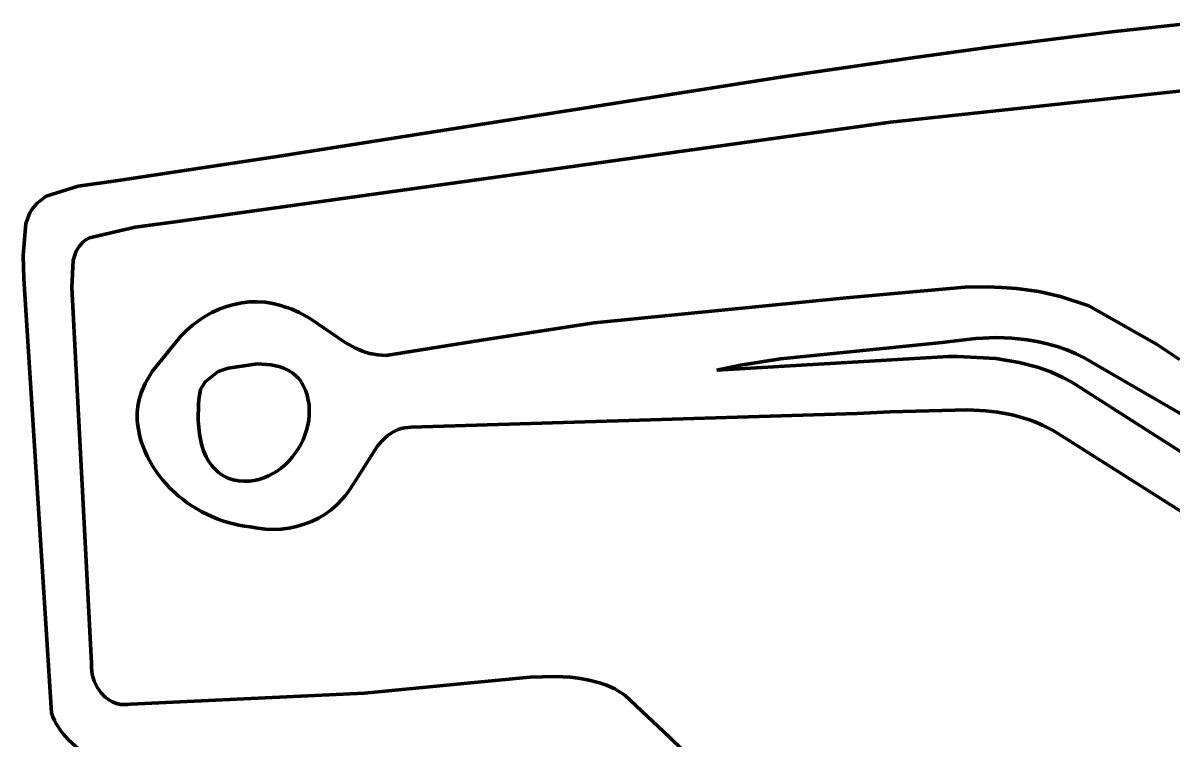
# Model space of a CAD drawing. Header units: millimetres. Extents: x 0 to 14, y 0 to 17.6.
# Drawn here: x 9.2 to 11.074, y 14.136 to 15.305 of the extents above; entities that cross this region are included whole.
import ezdxf

# ---------------------------------------------------------------- set-up
doc = ezdxf.new("R2010")
doc.units = ezdxf.units.MM
doc.layers.add('color#010506ff', color=7, linetype='CONTINUOUS', lineweight=100)
doc.layers.add('color#ffffffff', color=7, linetype='CONTINUOUS', lineweight=100)

msp = doc.modelspace()

# ---------------------------------------------------------------- linework, layer by layer
at = {"layer": 'color#010506ff'}
for p, q in [((10.9731, 15.2903), (11.0381, 15.2978)), ((11.0381, 15.2978), (11.1032, 15.3049)), ((10.7782, 15.2659), (10.9081, 15.2825)), ((10.9081, 15.2825), (10.9731, 15.2903)), ((10.6486, 15.2482), (10.7782, 15.2659)), ((10.4543, 15.2199), (10.6486, 15.2482)), ((9.6137, 15.0875), (10.4543, 15.2199)), ((11.4433, 15.2329), (10.6126, 15.1433)), ((10.6126, 15.1433), (9.4441, 14.9808)), ((9.3548, 15.0487), (9.6137, 15.0875)), ((9.2379, 15.0229), (9.29, 15.0395)), ((9.29, 15.0395), (9.3548, 15.0487)), ((9.2227, 15.0113), (9.2379, 15.0229)), ((9.2044, 14.9783), (9.2112, 14.9957)), ((9.2112, 14.9957), (9.2146, 15.0014)), ((9.2146, 15.0014), (9.2227, 15.0113)), ((9.2, 14.9264), (9.2044, 14.9783)), ((9.4441, 14.9808), (9.3824, 14.9723)), ((9.3824, 14.9723), (9.3082, 14.9553)), ((9.2913, 14.9412), (9.2865, 14.9333)), ((9.2974, 14.948), (9.2913, 14.9412)), ((9.3024, 14.9519), (9.2974, 14.948)), ((9.3082, 14.9553), (9.3024, 14.9519)), ((9.2014, 14.8891), (9.2, 14.9264)), ((9.2865, 14.9333), (9.2814, 14.9186)), ((9.2814, 14.9186), (9.2797, 14.8745)), ((9.2464, 14.1817), (9.2014, 14.8891)), ((9.2797, 14.8745), (9.3114, 14.2624)), ((10.5525, 14.8584), (10.7336, 14.8747)), ((10.7336, 14.8747), (10.7699, 14.8751)), ((10.7699, 14.8751), (10.794, 14.8743)), ((10.794, 14.8743), (10.818, 14.8725)), ((10.818, 14.8725), (10.842, 14.8695)), ((10.842, 14.8695), (10.854, 14.8675)), ((10.854, 14.8675), (10.8659, 14.8653)), ((10.8659, 14.8653), (10.8778, 14.8626)), ((9.5313, 14.8433), (9.5436, 14.8468)), ((9.5436, 14.8468), (9.5561, 14.8493)), ((9.5561, 14.8493), (9.5687, 14.8507)), ((9.5687, 14.8507), (9.5815, 14.8511)), ((9.5815, 14.8511), (9.5942, 14.8503)), ((9.5942, 14.8503), (9.607, 14.8482)), ((9.607, 14.8482), (9.6133, 14.8468)), ((9.6133, 14.8468), (9.6196, 14.845)), ((9.6196, 14.845), (9.6258, 14.8429)), ((10.1302, 14.8168), (10.5405, 14.8573)), ((10.5405, 14.8573), (10.5525, 14.8584)), ((10.8778, 14.8626), (10.8896, 14.8596)), ((10.8896, 14.8596), (10.9356, 14.8446)), ((10.9356, 14.8446), (11.0457, 14.7818)), ((9.4856, 14.8201), (9.4963, 14.8272)), ((9.4963, 14.8272), (9.5076, 14.8334)), ((9.5076, 14.8334), (9.5193, 14.8388)), ((9.5193, 14.8388), (9.5313, 14.8433)), ((9.6258, 14.8429), (9.632, 14.841)), ((9.632, 14.841), (9.638, 14.8388)), ((9.638, 14.8388), (9.6496, 14.8337)), ((9.6496, 14.8337), (9.6663, 14.8244)), ((9.4657, 14.8038), (9.4753, 14.8123)), ((9.4753, 14.8123), (9.4856, 14.8201)), ((9.6663, 14.8244), (9.7248, 14.7847)), ((9.9467, 14.7884), (10.1302, 14.8168)), ((9.4101, 14.7377), (9.4567, 14.7946)), ((9.4567, 14.7946), (9.4657, 14.8038)), ((9.7909, 14.7638), (9.9467, 14.7884)), ((10.7515, 14.7915), (10.7099, 14.7865)), ((10.7851, 14.7928), (10.7515, 14.7915)), ((10.8103, 14.7919), (10.7851, 14.7928)), ((10.8352, 14.7892), (10.8103, 14.7919)), ((10.8517, 14.7864), (10.8352, 14.7892)), ((9.7248, 14.7847), (9.7414, 14.7756)), ((9.7414, 14.7756), (9.753, 14.7707)), ((9.753, 14.7707), (9.7589, 14.7687)), ((10.6969, 14.7847), (10.4333, 14.7583)), ((10.7099, 14.7865), (10.6969, 14.7847)), ((10.8679, 14.7828), (10.8517, 14.7864)), ((10.8839, 14.7782), (10.8679, 14.7828)), ((10.8997, 14.7727), (10.8839, 14.7782)), ((10.9151, 14.7662), (10.8997, 14.7727)), ((11.0457, 14.7818), (11.0831, 14.7573)), ((9.7589, 14.7687), (9.765, 14.767)), ((9.765, 14.767), (9.7712, 14.7656)), ((9.7712, 14.7656), (9.7776, 14.7646)), ((9.7776, 14.7646), (9.7841, 14.764)), ((9.7841, 14.764), (9.7909, 14.7638)), ((10.3296, 14.7396), (10.7071, 14.7618)), ((10.4333, 14.7583), (10.3682, 14.7479)), ((10.7071, 14.7618), (10.7224, 14.762)), ((10.7224, 14.762), (10.7841, 14.7586)), ((10.7841, 14.7586), (10.8221, 14.7524)), ((10.8221, 14.7524), (10.8518, 14.7445)), ((10.9302, 14.7586), (10.9151, 14.7662)), ((10.9448, 14.75), (10.9302, 14.7586)), ((9.3989, 14.7181), (9.4101, 14.7377)), ((9.5178, 14.7373), (9.4965, 14.7206)), ((9.5341, 14.7432), (9.5178, 14.7373)), ((9.5817, 14.7499), (9.5341, 14.7432)), ((9.6038, 14.7486), (9.5817, 14.7499)), ((9.6165, 14.7459), (9.6038, 14.7486)), ((9.6245, 14.7431), (9.6165, 14.7459)), ((9.6322, 14.7394), (9.6245, 14.7431)), ((9.6394, 14.7348), (9.6322, 14.7394)), ((9.646, 14.7291), (9.6394, 14.7348)), ((10.3682, 14.7479), (10.3296, 14.7396)), ((10.8518, 14.7445), (10.8735, 14.7368)), ((10.8735, 14.7368), (10.8945, 14.7273)), ((11.52, 14.4162), (10.9448, 14.75)), ((9.3924, 14.7027), (9.3989, 14.7181)), ((9.4965, 14.7206), (9.4892, 14.708)), ((9.6491, 14.7259), (9.646, 14.7291)), ((9.6521, 14.7224), (9.6491, 14.7259)), ((9.6564, 14.7149), (9.6521, 14.7224)), ((9.6598, 14.7071), (9.6564, 14.7149)), ((10.8945, 14.7273), (10.9081, 14.7199)), ((10.9081, 14.7199), (10.9213, 14.7117)), ((9.3892, 14.6921), (9.3924, 14.7027)), ((9.4866, 14.6957), (9.4856, 14.6854)), ((9.4892, 14.708), (9.4866, 14.6957)), ((9.6625, 14.6992), (9.6598, 14.7071)), ((9.6645, 14.6911), (9.6625, 14.6992)), ((10.9213, 14.7117), (11.353, 14.4355)), ((9.3858, 14.67), (9.387, 14.6812)), ((9.387, 14.6812), (9.3892, 14.6921)), ((9.4856, 14.6854), (9.4851, 14.6579)), ((9.6657, 14.683), (9.6645, 14.6911)), ((9.6662, 14.6747), (9.6657, 14.683)), ((9.3857, 14.6643), (9.3858, 14.67)), ((9.3859, 14.6585), (9.3857, 14.6643)), ((9.3864, 14.6527), (9.3859, 14.6585)), ((9.4851, 14.6579), (9.4872, 14.6354)), ((9.6638, 14.6501), (9.6652, 14.6583)), ((9.6652, 14.6583), (9.666, 14.6665)), ((9.666, 14.6665), (9.6662, 14.6747)), ((10.5585, 14.669), (9.832, 14.6469)), ((10.6123, 14.672), (10.5585, 14.669)), ((10.7385, 14.6749), (10.6123, 14.672)), ((10.7675, 14.6733), (10.7385, 14.6749)), ((10.7867, 14.6711), (10.7675, 14.6733)), ((10.8056, 14.6678), (10.7867, 14.6711)), ((10.815, 14.6658), (10.8056, 14.6678)), ((10.8242, 14.6634), (10.815, 14.6658)), ((10.8334, 14.6607), (10.8242, 14.6634)), ((10.8425, 14.6576), (10.8334, 14.6607)), ((10.8515, 14.6541), (10.8425, 14.6576)), ((9.3878, 14.6434), (9.3864, 14.6527)), ((9.3897, 14.6344), (9.3878, 14.6434)), ((9.6591, 14.6341), (9.6617, 14.642)), ((9.6617, 14.642), (9.6638, 14.6501)), ((9.8021, 14.6387), (9.798, 14.6361)), ((9.8065, 14.6409), (9.8021, 14.6387)), ((9.8111, 14.6429), (9.8065, 14.6409)), ((9.816, 14.6445), (9.8111, 14.6429)), ((9.821, 14.6457), (9.816, 14.6445)), ((9.8264, 14.6465), (9.821, 14.6457)), ((9.832, 14.6469), (9.8264, 14.6465)), ((10.8604, 14.6502), (10.8515, 14.6541)), ((10.8691, 14.646), (10.8604, 14.6502)), ((10.8778, 14.6412), (10.8691, 14.646)), ((10.8863, 14.6361), (10.8778, 14.6412)), ((9.3921, 14.6254), (9.3897, 14.6344)), ((9.395, 14.6167), (9.3921, 14.6254)), ((9.4872, 14.6354), (9.4907, 14.619)), ((9.6523, 14.6188), (9.656, 14.6263)), ((9.656, 14.6263), (9.6591, 14.6341)), ((9.7831, 14.6232), (9.7765, 14.6154)), ((9.7902, 14.6301), (9.7831, 14.6232)), ((9.794, 14.6332), (9.7902, 14.6301)), ((9.798, 14.6361), (9.794, 14.6332)), ((11.4214, 14.2967), (10.8863, 14.6361)), ((9.3983, 14.6082), (9.395, 14.6167)), ((9.4021, 14.5998), (9.3983, 14.6082)), ((9.4907, 14.619), (9.4941, 14.6085)), ((9.4941, 14.6085), (9.4984, 14.5986)), ((9.6383, 14.5979), (9.6434, 14.6045)), ((9.6434, 14.6045), (9.6481, 14.6115)), ((9.6481, 14.6115), (9.6523, 14.6188)), ((9.7765, 14.6154), (9.746, 14.5663)), ((9.4063, 14.5917), (9.4021, 14.5998)), ((9.4109, 14.5838), (9.4063, 14.5917)), ((9.4158, 14.5761), (9.4109, 14.5838)), ((9.4984, 14.5986), (9.5009, 14.5939)), ((9.5009, 14.5939), (9.5037, 14.5894)), ((9.5037, 14.5894), (9.5068, 14.5851)), ((9.5068, 14.5851), (9.5101, 14.5811)), ((9.6205, 14.5804), (9.6268, 14.5858)), ((9.6268, 14.5858), (9.6327, 14.5916)), ((9.6327, 14.5916), (9.6383, 14.5979)), ((9.4212, 14.5686), (9.4158, 14.5761)), ((9.4269, 14.5614), (9.4212, 14.5686)), ((9.5101, 14.5811), (9.5138, 14.5773)), ((9.5138, 14.5773), (9.5177, 14.5738)), ((9.5177, 14.5738), (9.522, 14.5705)), ((9.522, 14.5705), (9.5266, 14.5676)), ((9.5266, 14.5676), (9.5315, 14.565)), ((9.5315, 14.565), (9.5368, 14.5628)), ((9.5842, 14.5618), (9.592, 14.5643)), ((9.592, 14.5643), (9.5996, 14.5674)), ((9.5996, 14.5674), (9.6068, 14.5712)), ((9.6068, 14.5712), (9.6138, 14.5755)), ((9.6138, 14.5755), (9.6205, 14.5804)), ((9.746, 14.5663), (9.732, 14.5456)), ((9.4329, 14.5545), (9.4269, 14.5614)), ((9.4392, 14.5478), (9.4329, 14.5545)), ((9.4459, 14.5414), (9.4392, 14.5478)), ((9.5368, 14.5628), (9.5424, 14.5609)), ((9.5424, 14.5609), (9.5511, 14.5594)), ((9.5511, 14.5594), (9.5596, 14.5588)), ((9.5596, 14.5588), (9.568, 14.5591)), ((9.568, 14.5591), (9.5762, 14.5601)), ((9.5762, 14.5601), (9.5842, 14.5618)), ((9.732, 14.5456), (9.7284, 14.5402)), ((9.4528, 14.5353), (9.4459, 14.5414)), ((9.46, 14.5294), (9.4528, 14.5353)), ((9.4674, 14.5239), (9.46, 14.5294)), ((9.7204, 14.53), (9.7116, 14.5208)), ((9.7245, 14.535), (9.7204, 14.53)), ((9.7284, 14.5402), (9.7245, 14.535)), ((9.4751, 14.5187), (9.4674, 14.5239)), ((9.4829, 14.5138), (9.4751, 14.5187)), ((9.491, 14.5092), (9.4829, 14.5138)), ((9.4993, 14.505), (9.491, 14.5092)), ((9.702, 14.5125), (9.6918, 14.5051)), ((9.7116, 14.5208), (9.702, 14.5125)), ((9.5077, 14.5012), (9.4993, 14.505)), ((9.5163, 14.4977), (9.5077, 14.5012)), ((9.5249, 14.4945), (9.5163, 14.4977)), ((9.5338, 14.4918), (9.5249, 14.4945)), ((9.5427, 14.4894), (9.5338, 14.4918)), ((9.5516, 14.4875), (9.5427, 14.4894)), ((9.6577, 14.4887), (9.6456, 14.4851)), ((9.6696, 14.4932), (9.6577, 14.4887)), ((9.6809, 14.4987), (9.6696, 14.4932)), ((9.6918, 14.5051), (9.6809, 14.4987)), ((9.5607, 14.4859), (9.5516, 14.4875)), ((9.5698, 14.4848), (9.5607, 14.4859)), ((9.5823, 14.4823), (9.5698, 14.4848)), ((9.595, 14.4808), (9.5823, 14.4823)), ((9.6078, 14.4804), (9.595, 14.4808)), ((9.6205, 14.481), (9.6078, 14.4804)), ((9.6331, 14.4826), (9.6205, 14.481)), ((9.6456, 14.4851), (9.6331, 14.4826)), ((9.3114, 14.2624), (9.3114, 14.255)), ((9.3114, 14.255), (9.3128, 14.2441)), ((9.3128, 14.2441), (9.3159, 14.2335)), ((9.3159, 14.2335), (9.3205, 14.2236)), ((9.7562, 14.2139), (9.901, 14.2279)), ((9.901, 14.2279), (10.0252, 14.24)), ((10.0252, 14.24), (10.0666, 14.2411)), ((10.0666, 14.2411), (10.0913, 14.2396)), ((10.0913, 14.2396), (10.1077, 14.2375)), ((10.1077, 14.2375), (10.1241, 14.2344)), ((10.1241, 14.2344), (10.1403, 14.2302)), ((10.1403, 14.2302), (10.1499, 14.227)), ((10.1499, 14.227), (10.1635, 14.2208)), ((9.3205, 14.2236), (9.3265, 14.2147)), ((9.3265, 14.2147), (9.3339, 14.2071)), ((9.3748, 14.1959), (9.7562, 14.2139)), ((10.1635, 14.2208), (10.1802, 14.2104)), ((10.1802, 14.2104), (10.2526, 14.142)), ((9.3339, 14.2071), (9.3395, 14.2029)), ((9.3395, 14.2029), (9.3457, 14.1996)), ((9.3457, 14.1996), (9.3523, 14.1971)), ((9.3523, 14.1971), (9.3594, 14.1956)), ((9.3594, 14.1956), (9.3669, 14.1951)), ((9.3669, 14.1951), (9.3708, 14.1954)), ((9.3708, 14.1954), (9.3748, 14.1959)), ((9.2485, 14.1754), (9.2464, 14.1817)), ((9.2511, 14.1694), (9.2485, 14.1754)), ((9.2541, 14.1637), (9.2511, 14.1694)), ((9.2575, 14.1582), (9.2541, 14.1637)), ((9.2612, 14.1529), (9.2575, 14.1582)), ((9.2653, 14.1477), (9.2612, 14.1529)), ((9.2741, 14.1379), (9.2653, 14.1477)), ((9.3193, 14.0969), (9.2741, 14.1379)), ((10.2526, 14.142), (10.2744, 14.1208))]:
    msp.add_line(p, q, dxfattribs=at)
at = {"layer": 'color#ffffffff'}
for p, q in [((11.0381, 15.2978), (10.9731, 15.2903)), ((11.1032, 15.3049), (11.0381, 15.2978)), ((10.9081, 15.2825), (10.7782, 15.2659)), ((10.9731, 15.2903), (10.9081, 15.2825)), ((10.7782, 15.2659), (10.6486, 15.2482)), ((10.6486, 15.2482), (10.4543, 15.2199)), ((10.4543, 15.2199), (9.6137, 15.0875)), ((10.6126, 15.1433), (11.4433, 15.2329)), ((9.4441, 14.9808), (10.6126, 15.1433)), ((9.6137, 15.0875), (9.3548, 15.0487)), ((9.29, 15.0395), (9.2379, 15.0229)), ((9.3548, 15.0487), (9.29, 15.0395)), ((9.2379, 15.0229), (9.2227, 15.0113)), ((9.2112, 14.9957), (9.2044, 14.9783)), ((9.2146, 15.0014), (9.2112, 14.9957)), ((9.2227, 15.0113), (9.2146, 15.0014)), ((9.2044, 14.9783), (9.2, 14.9264)), ((9.3824, 14.9723), (9.4441, 14.9808)), ((9.3082, 14.9553), (9.3824, 14.9723)), ((9.2865, 14.9333), (9.2913, 14.9412)), ((9.2913, 14.9412), (9.2974, 14.948)), ((9.2974, 14.948), (9.3024, 14.9519)), ((9.3024, 14.9519), (9.3082, 14.9553)), ((9.2, 14.9264), (9.2014, 14.8891)), ((9.2814, 14.9186), (9.2865, 14.9333)), ((9.2797, 14.8745), (9.2814, 14.9186)), ((9.2014, 14.8891), (9.2464, 14.1817)), ((9.3114, 14.2624), (9.2797, 14.8745)), ((10.7336, 14.8747), (10.5525, 14.8584)), ((10.7699, 14.8751), (10.7336, 14.8747)), ((10.794, 14.8743), (10.7699, 14.8751)), ((10.818, 14.8725), (10.794, 14.8743)), ((10.842, 14.8695), (10.818, 14.8725)), ((10.854, 14.8675), (10.842, 14.8695)), ((10.8659, 14.8653), (10.854, 14.8675)), ((10.8778, 14.8626), (10.8659, 14.8653)), ((9.5436, 14.8468), (9.5313, 14.8433)), ((9.5561, 14.8493), (9.5436, 14.8468)), ((9.5687, 14.8507), (9.5561, 14.8493)), ((9.5815, 14.8511), (9.5687, 14.8507)), ((9.5942, 14.8503), (9.5815, 14.8511)), ((9.607, 14.8482), (9.5942, 14.8503)), ((9.6133, 14.8468), (9.607, 14.8482)), ((9.6196, 14.845), (9.6133, 14.8468)), ((9.6258, 14.8429), (9.6196, 14.845)), ((10.5405, 14.8573), (10.1302, 14.8168)), ((10.5525, 14.8584), (10.5405, 14.8573)), ((10.8896, 14.8596), (10.8778, 14.8626)), ((10.9356, 14.8446), (10.8896, 14.8596)), ((11.0457, 14.7818), (10.9356, 14.8446)), ((9.4963, 14.8272), (9.4856, 14.8201)), ((9.5076, 14.8334), (9.4963, 14.8272)), ((9.5193, 14.8388), (9.5076, 14.8334)), ((9.5313, 14.8433), (9.5193, 14.8388)), ((9.632, 14.841), (9.6258, 14.8429)), ((9.638, 14.8388), (9.632, 14.841)), ((9.6496, 14.8337), (9.638, 14.8388)), ((9.6663, 14.8244), (9.6496, 14.8337)), ((9.4753, 14.8123), (9.4657, 14.8038)), ((9.4856, 14.8201), (9.4753, 14.8123)), ((9.7248, 14.7847), (9.6663, 14.8244)), ((10.1302, 14.8168), (9.9467, 14.7884)), ((9.4567, 14.7946), (9.4101, 14.7377)), ((9.4657, 14.8038), (9.4567, 14.7946)), ((9.9467, 14.7884), (9.7909, 14.7638)), ((10.7099, 14.7865), (10.7515, 14.7915)), ((10.7515, 14.7915), (10.7851, 14.7928)), ((10.7851, 14.7928), (10.8103, 14.7919)), ((10.8103, 14.7919), (10.8352, 14.7892)), ((10.8352, 14.7892), (10.8517, 14.7864)), ((9.7414, 14.7756), (9.7248, 14.7847)), ((9.753, 14.7707), (9.7414, 14.7756)), ((9.7589, 14.7687), (9.753, 14.7707)), ((10.4333, 14.7583), (10.6969, 14.7847)), ((10.6969, 14.7847), (10.7099, 14.7865)), ((10.8517, 14.7864), (10.8679, 14.7828)), ((10.8679, 14.7828), (10.8839, 14.7782)), ((10.8839, 14.7782), (10.8997, 14.7727)), ((10.8997, 14.7727), (10.9151, 14.7662)), ((11.0831, 14.7573), (11.0457, 14.7818)), ((9.765, 14.767), (9.7589, 14.7687)), ((9.7712, 14.7656), (9.765, 14.767)), ((9.7776, 14.7646), (9.7712, 14.7656)), ((9.7841, 14.764), (9.7776, 14.7646)), ((9.7909, 14.7638), (9.7841, 14.764)), ((10.7071, 14.7618), (10.3296, 14.7396)), ((10.3682, 14.7479), (10.4333, 14.7583)), ((10.7224, 14.762), (10.7071, 14.7618)), ((10.7841, 14.7586), (10.7224, 14.762)), ((10.8221, 14.7524), (10.7841, 14.7586)), ((10.8518, 14.7445), (10.8221, 14.7524)), ((10.9151, 14.7662), (10.9302, 14.7586)), ((10.9302, 14.7586), (10.9448, 14.75)), ((9.4101, 14.7377), (9.3989, 14.7181)), ((9.4965, 14.7206), (9.5178, 14.7373)), ((9.5178, 14.7373), (9.5341, 14.7432)), ((9.5341, 14.7432), (9.5817, 14.7499)), ((9.5817, 14.7499), (9.6038, 14.7486)), ((9.6038, 14.7486), (9.6165, 14.7459)), ((9.6165, 14.7459), (9.6245, 14.7431)), ((9.6245, 14.7431), (9.6322, 14.7394)), ((9.6322, 14.7394), (9.6394, 14.7348)), ((9.6394, 14.7348), (9.646, 14.7291)), ((10.3296, 14.7396), (10.3682, 14.7479)), ((10.8735, 14.7368), (10.8518, 14.7445)), ((10.8945, 14.7273), (10.8735, 14.7368)), ((10.9448, 14.75), (11.52, 14.4162)), ((9.3989, 14.7181), (9.3924, 14.7027)), ((9.4892, 14.708), (9.4965, 14.7206)), ((9.646, 14.7291), (9.6491, 14.7259)), ((9.6491, 14.7259), (9.6521, 14.7224)), ((9.6521, 14.7224), (9.6564, 14.7149)), ((9.6564, 14.7149), (9.6598, 14.7071)), ((10.9081, 14.7199), (10.8945, 14.7273)), ((10.9213, 14.7117), (10.9081, 14.7199)), ((9.3924, 14.7027), (9.3892, 14.6921)), ((9.4856, 14.6854), (9.4866, 14.6957)), ((9.4866, 14.6957), (9.4892, 14.708)), ((9.6598, 14.7071), (9.6625, 14.6992)), ((9.6625, 14.6992), (9.6645, 14.6911)), ((11.353, 14.4355), (10.9213, 14.7117)), ((9.387, 14.6812), (9.3858, 14.67)), ((9.3892, 14.6921), (9.387, 14.6812)), ((9.4851, 14.6579), (9.4856, 14.6854)), ((9.6645, 14.6911), (9.6657, 14.683)), ((9.6657, 14.683), (9.6662, 14.6747)), ((9.3858, 14.67), (9.3857, 14.6643)), ((9.3857, 14.6643), (9.3859, 14.6585)), ((9.3859, 14.6585), (9.3864, 14.6527)), ((9.4872, 14.6354), (9.4851, 14.6579)), ((9.6652, 14.6583), (9.6638, 14.6501)), ((9.666, 14.6665), (9.6652, 14.6583)), ((9.6662, 14.6747), (9.666, 14.6665)), ((9.832, 14.6469), (10.5585, 14.669)), ((10.5585, 14.669), (10.6123, 14.672)), ((10.6123, 14.672), (10.7385, 14.6749)), ((10.7385, 14.6749), (10.7675, 14.6733)), ((10.7675, 14.6733), (10.7867, 14.6711)), ((10.7867, 14.6711), (10.8056, 14.6678)), ((10.8056, 14.6678), (10.815, 14.6658)), ((10.815, 14.6658), (10.8242, 14.6634)), ((10.8242, 14.6634), (10.8334, 14.6607)), ((10.8334, 14.6607), (10.8425, 14.6576)), ((10.8425, 14.6576), (10.8515, 14.6541)), ((9.3864, 14.6527), (9.3878, 14.6434)), ((9.3878, 14.6434), (9.3897, 14.6344)), ((9.6617, 14.642), (9.6591, 14.6341)), ((9.6638, 14.6501), (9.6617, 14.642)), ((9.798, 14.6361), (9.8021, 14.6387)), ((9.8021, 14.6387), (9.8065, 14.6409)), ((9.8065, 14.6409), (9.8111, 14.6429)), ((9.8111, 14.6429), (9.816, 14.6445)), ((9.816, 14.6445), (9.821, 14.6457)), ((9.821, 14.6457), (9.8264, 14.6465)), ((9.8264, 14.6465), (9.832, 14.6469)), ((10.8515, 14.6541), (10.8604, 14.6502)), ((10.8604, 14.6502), (10.8691, 14.646)), ((10.8691, 14.646), (10.8778, 14.6412)), ((10.8778, 14.6412), (10.8863, 14.6361)), ((9.3897, 14.6344), (9.3921, 14.6254)), ((9.3921, 14.6254), (9.395, 14.6167)), ((9.4907, 14.619), (9.4872, 14.6354)), ((9.656, 14.6263), (9.6523, 14.6188)), ((9.6591, 14.6341), (9.656, 14.6263)), ((9.7765, 14.6154), (9.7831, 14.6232)), ((9.7831, 14.6232), (9.7902, 14.6301)), ((9.7902, 14.6301), (9.794, 14.6332)), ((9.794, 14.6332), (9.798, 14.6361)), ((10.8863, 14.6361), (11.4214, 14.2967)), ((9.395, 14.6167), (9.3983, 14.6082)), ((9.3983, 14.6082), (9.4021, 14.5998)), ((9.4941, 14.6085), (9.4907, 14.619)), ((9.4984, 14.5986), (9.4941, 14.6085)), ((9.6434, 14.6045), (9.6383, 14.5979)), ((9.6481, 14.6115), (9.6434, 14.6045)), ((9.6523, 14.6188), (9.6481, 14.6115)), ((9.746, 14.5663), (9.7765, 14.6154)), ((9.4021, 14.5998), (9.4063, 14.5917)), ((9.4063, 14.5917), (9.4109, 14.5838)), ((9.4109, 14.5838), (9.4158, 14.5761)), ((9.5009, 14.5939), (9.4984, 14.5986)), ((9.5037, 14.5894), (9.5009, 14.5939)), ((9.5068, 14.5851), (9.5037, 14.5894)), ((9.5101, 14.5811), (9.5068, 14.5851)), ((9.6268, 14.5858), (9.6205, 14.5804)), ((9.6327, 14.5916), (9.6268, 14.5858)), ((9.6383, 14.5979), (9.6327, 14.5916)), ((9.4158, 14.5761), (9.4212, 14.5686)), ((9.4212, 14.5686), (9.4269, 14.5614)), ((9.5138, 14.5773), (9.5101, 14.5811)), ((9.5177, 14.5738), (9.5138, 14.5773)), ((9.522, 14.5705), (9.5177, 14.5738)), ((9.5266, 14.5676), (9.522, 14.5705)), ((9.5315, 14.565), (9.5266, 14.5676)), ((9.5368, 14.5628), (9.5315, 14.565)), ((9.592, 14.5643), (9.5842, 14.5618)), ((9.5996, 14.5674), (9.592, 14.5643)), ((9.6068, 14.5712), (9.5996, 14.5674)), ((9.6138, 14.5755), (9.6068, 14.5712)), ((9.6205, 14.5804), (9.6138, 14.5755)), ((9.732, 14.5456), (9.746, 14.5663)), ((9.4269, 14.5614), (9.4329, 14.5545)), ((9.4329, 14.5545), (9.4392, 14.5478)), ((9.4392, 14.5478), (9.4459, 14.5414)), ((9.5424, 14.5609), (9.5368, 14.5628)), ((9.5511, 14.5594), (9.5424, 14.5609)), ((9.5596, 14.5588), (9.5511, 14.5594)), ((9.568, 14.5591), (9.5596, 14.5588)), ((9.5762, 14.5601), (9.568, 14.5591)), ((9.5842, 14.5618), (9.5762, 14.5601)), ((9.7284, 14.5402), (9.732, 14.5456)), ((9.4459, 14.5414), (9.4528, 14.5353)), ((9.4528, 14.5353), (9.46, 14.5294)), ((9.46, 14.5294), (9.4674, 14.5239)), ((9.7116, 14.5208), (9.7204, 14.53)), ((9.7204, 14.53), (9.7245, 14.535)), ((9.7245, 14.535), (9.7284, 14.5402)), ((9.4674, 14.5239), (9.4751, 14.5187)), ((9.4751, 14.5187), (9.4829, 14.5138)), ((9.4829, 14.5138), (9.491, 14.5092)), ((9.491, 14.5092), (9.4993, 14.505)), ((9.6918, 14.5051), (9.702, 14.5125)), ((9.702, 14.5125), (9.7116, 14.5208)), ((9.4993, 14.505), (9.5077, 14.5012)), ((9.5077, 14.5012), (9.5163, 14.4977)), ((9.5163, 14.4977), (9.5249, 14.4945)), ((9.5249, 14.4945), (9.5338, 14.4918)), ((9.5338, 14.4918), (9.5427, 14.4894)), ((9.5427, 14.4894), (9.5516, 14.4875)), ((9.6456, 14.4851), (9.6577, 14.4887)), ((9.6577, 14.4887), (9.6696, 14.4932)), ((9.6696, 14.4932), (9.6809, 14.4987)), ((9.6809, 14.4987), (9.6918, 14.5051)), ((9.5516, 14.4875), (9.5607, 14.4859)), ((9.5607, 14.4859), (9.5698, 14.4848)), ((9.5698, 14.4848), (9.5823, 14.4823)), ((9.5823, 14.4823), (9.595, 14.4808)), ((9.595, 14.4808), (9.6078, 14.4804)), ((9.6078, 14.4804), (9.6205, 14.481)), ((9.6205, 14.481), (9.6331, 14.4826)), ((9.6331, 14.4826), (9.6456, 14.4851)), ((9.3114, 14.255), (9.3114, 14.2624)), ((9.3128, 14.2441), (9.3114, 14.255)), ((9.3159, 14.2335), (9.3128, 14.2441)), ((9.3205, 14.2236), (9.3159, 14.2335)), ((9.901, 14.2279), (9.7562, 14.2139)), ((10.0252, 14.24), (9.901, 14.2279)), ((10.0666, 14.2411), (10.0252, 14.24)), ((10.0913, 14.2396), (10.0666, 14.2411)), ((10.1077, 14.2375), (10.0913, 14.2396)), ((10.1241, 14.2344), (10.1077, 14.2375)), ((10.1403, 14.2302), (10.1241, 14.2344)), ((10.1499, 14.227), (10.1403, 14.2302)), ((10.1635, 14.2208), (10.1499, 14.227)), ((9.3265, 14.2147), (9.3205, 14.2236)), ((9.3339, 14.2071), (9.3265, 14.2147)), ((9.7562, 14.2139), (9.3748, 14.1959)), ((10.1802, 14.2104), (10.1635, 14.2208)), ((10.2526, 14.142), (10.1802, 14.2104)), ((9.3395, 14.2029), (9.3339, 14.2071)), ((9.3457, 14.1996), (9.3395, 14.2029)), ((9.3523, 14.1971), (9.3457, 14.1996)), ((9.3594, 14.1956), (9.3523, 14.1971)), ((9.3669, 14.1951), (9.3594, 14.1956)), ((9.3708, 14.1954), (9.3669, 14.1951)), ((9.3748, 14.1959), (9.3708, 14.1954)), ((9.2464, 14.1817), (9.2485, 14.1754)), ((9.2485, 14.1754), (9.2511, 14.1694)), ((9.2511, 14.1694), (9.2541, 14.1637)), ((9.2541, 14.1637), (9.2575, 14.1582)), ((9.2575, 14.1582), (9.2612, 14.1529)), ((9.2612, 14.1529), (9.2653, 14.1477)), ((9.2653, 14.1477), (9.2741, 14.1379)), ((9.2741, 14.1379), (9.3193, 14.0969)), ((10.2744, 14.1208), (10.2526, 14.142))]:
    msp.add_line(p, q, dxfattribs=at)

doc.saveas('drawing.dxf')
